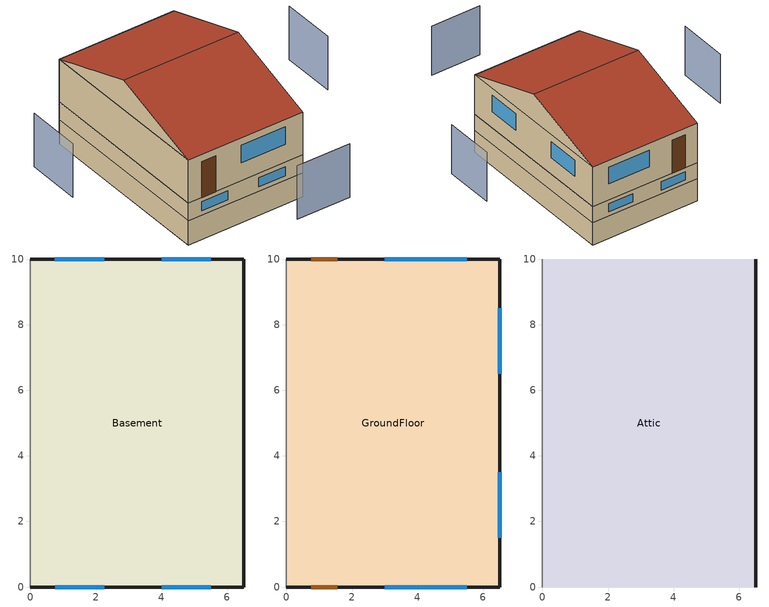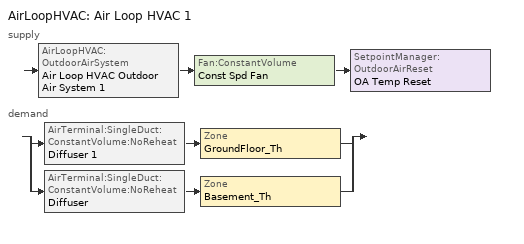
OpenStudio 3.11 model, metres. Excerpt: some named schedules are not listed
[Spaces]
Basement
 floor foundation (SFD_BasementFloor): 6.5,10 6.5,0 0,0 0,10 z-1.35; 6.5,10 6.5,0 0,0 0,10 z0
 wall outside (Surface 10 c tbd): 6.5,0 6.5,10 z0:1
 wall outside (Surface 11 c tbd): 0,0 6.5,0 z0:1
 wall outside (Surface 22 c tbd): 6.5,10 0,10 z0:1
 wall adiabatic: 0,10 0,0 z-1.35:0; 0,10 0,0 z0:1
 wall foundation (SFD_new-construction_BasementWall): 0,0 6.5,0 6.5,10 0,10 z-1.35:0
 window: 0.75,0 2.25,0 / 4,0 5.5,0 / 2.25,10 0.75,10 z0.25:0.75; 5.5,10 4,10 z0.26:0.76
GroundFloor
 floor to Basement: 6.5,10 6.5,0 0,0 0,10 z1
 wall outside (Surface 3 c tbd): 6.5,10 0,10 z1:3.4
 wall outside (Surface 4 c tbd): 0,0 6.5,0 z1:3.4
 wall outside (Surface 5 c tbd): 6.5,0 6.5,10 z1:3.4
 wall adiabatic: 0,10 0,0 z1:3.4
 window: 3,0 5.5,0 / 6.5,1.5 6.5,3.5 / 6.5,6.5 6.5,8.5 / 5.5,10 3,10 z2:3
 door: 0.75,0 1.55,0 / 1.55,10 0.75,10 z1:3
Attic
 floor to GroundFloor: 6.5,10 6.5,0 0,0 0,10 z3.4
 wall outside: 6.5,5,5.05 6.5,0,3.4 6.5,10,3.4
 wall adiabatic: 0,5,5.05 0,10,3.4 0,0,3.4
 roof outside: 6.5,5,5.05 6.5,10,3.4 0,10,3.4 0,5,5.05; 0,5,5.05 0,0,3.4 6.5,0,3.4 6.5,5,5.05
shading: -4,3.5 -4,6.5 / 6.25,-4 3.25,-4 / 10.5,6.5 10.5,3.5 z1:4
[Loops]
AirLoopHVAC 'Air Loop HVAC 1'
 supply: AirLoopHVAC:OutdoorAirSystem 'Air Loop HVAC Outdoor Air System 1' > Fan:ConstantVolume 'Const Spd Fan' > SetpointManager:OutdoorAirReset 'OA Temp Reset'
 demand: split
  | AirTerminal:SingleDuct:ConstantVolume:NoReheat 'Diffuser 1' > Zone 'GroundFloor_Th'
  | AirTerminal:SingleDuct:ConstantVolume:NoReheat 'Diffuser' > Zone 'Basement_Th'
[Building]
Building 1: Default Construction Set=SFD_new-construction_ConstructionSet
[Site]
MONTREAL INTL A: Latitude {deg}=45.47; Longitude {deg}=-73.74; Time Zone {hr}=-5; Elevation {m}=36
[ClimateZones]
Climate Zone Institution Name 1=ASHRAE; Climate Zone Document Name 1=ANSI/ASHRAE Standard 169; Climate Zone Document Year 1=2006; Climate Zone Institution Name 2=CEC; Climate Zone Document Name 2=California Climate Zone Descriptions; Climate Zone Document Year 2=1995
[SizingPeriod:DesignDay] Barometric Pressure {Pa}=100893; Rain Indicator=No; Snow Indicator=No; Day of Month=21; Daylight Saving Time Indicator=No; Humidity Condition Type=Wetbulb; Dry-Bulb Temperature Range Modifier Type=DefaultMultipliers
Name | Maximum Dry-Bulb Temperature {C} | Daily Dry-Bulb Temperature Range {deltaC} | Wind Speed {m/s} | Wind Direction {deg} | Sky Clearness | Month | Day Type | Wetbulb or DewPoint at Maximum Dry-Bulb {C} | Solar Model Indicator | ASHRAE Clear Sky Optical Depth for Beam Irradiance | ASHRAE Clear Sky Optical Depth for Diffuse Irradiance
Montreal-Trudeau Intl AP Ann Htg 99.6% Condns DB | -22.9 | 0 | 4.3 | 260 | 0 | 1 | WinterDesignDay | -22.9 | ASHRAEClearSky
Montreal-Trudeau Intl AP Ann Clg .4% Condns DB=>MWB | 30.3 | 8.8 | 5.4 | 230 |  | 7 | SummerDesignDay | 22.1 | ASHRAETau | 0.431 | 2.246
[WindowMaterial:Blind]
Window Material Blind 1: Slat Width {m}=0.025; Slat Separation {m}=0.01875; Front Side Slat Beam Solar Reflectance=0.5; Back Side Slat Beam Solar Reflectance=0.5; Front Side Slat Diffuse Solar Reflectance=0.5; Back Side Slat Diffuse Solar Reflectance=0.5; Slat Beam Visible Transmittance=0
[Construction]
SFD_Furnishing: Wood Furnishing
SFD_IntWall: Gypsum Board, Air Layer 1, Wood frame wall 2x4 uninsulated, Air Layer 1, Gypsum Board
SFD_BasementFloor: Heavy Concrete 150 mm
SFD_Roof: Shingles asphalt, Plywood
SFD_IntFloor: Wood Flooring, Plywood, Wood frame roof 2x10 uninsulated, Gypsum Board
SFD_IntCeiling: Gypsum Board, Wood frame roof 2x10 uninsulated, Plywood, Wood Flooring
SFD_new-construction_ExtWall: Cladding-vinyl, Air Layer 1, Plywood, Wood frame wall 2x4 insulated, Insulation 75 mm, Air Layer 1, Gypsum Board
SFD_new-construction_AtticFloor: Bulk insulation-cellulose 240 mm, Plywood, Wood frame roof 2x10 insulated, Gypsum Board
SFD_new-construction_CeilingToAttic: Gypsum Board, Wood frame roof 2x10 insulated, Plywood, Bulk insulation-cellulose 240 mm
SFD_new-construction_BasementWall: Heavy Concrete 200 mm, Insulation panel 80 mm, Gypsum Board
SFD_Window_new-construction: SFD_Window_new-construction
SFD_Door_new-construction: SFD_Door_new-construction
SFD_pre1945_BasementWallAboveGround: Plaster, Heavy Concrete 200 mm, Insulation panel 45 mm, Air Layer 1, Gypsum Board
Surface 10 c tbd: Plaster, Heavy Concrete 200 mm, Surface 10 m tbd, Air Layer 1, Gypsum Board
Surface 11 c tbd: Plaster, Heavy Concrete 200 mm, Surface 11 m tbd, Air Layer 1, Gypsum Board
Surface 22 c tbd: Plaster, Heavy Concrete 200 mm, Surface 22 m tbd, Air Layer 1, Gypsum Board
Surface 3 c tbd: Cladding-vinyl, Air Layer 1, Plywood, Wood frame wall 2x4 insulated, Surface 3 m tbd, Air Layer 1, Gypsum Board
Surface 4 c tbd: Cladding-vinyl, Air Layer 1, Plywood, Wood frame wall 2x4 insulated, Surface 4 m tbd, Air Layer 1, Gypsum Board
Surface 5 c tbd: Cladding-vinyl, Air Layer 1, Plywood, Wood frame wall 2x4 insulated, Surface 5 m tbd, Air Layer 1, Gypsum Board
[Material]
Name | Roughness | Thickness {m} | Conductivity {W/m-K} | Density {kg/m3} | Specific Heat {J/kg-K} | Solar Absorptance | Visible Absorptance | Thermal Absorptance
Wood Furnishing | Smooth | 0.075 | 0.12 | 540 | 1210 | 0.5 | 0.5
Gypsum Board | Smooth | 0.0127 | 0.16 | 800 | 1090 | 0.3 | 0.5
Wood frame wall 2x4 uninsulated | Smooth | 0.089 | 0.409 | 154.65 | 1626.3
Heavy Concrete 150 mm | Smooth | 0.1524 | 1.95 | 2240 | 900 | 0.3 | 0.5
Heavy Concrete 200 mm | Smooth | 0.2032 | 1.95 | 2240 | 900 | 0.3 | 0.5
Wood frame roof 2x10 uninsulated | Smooth | 0.235 | 1.1557 | 80.994 | 1621.88
Cladding-vinyl | Smooth | 0.0095 | 0.086 | 200 | 1000 | 0.5 | 0.5
Plywood | Smooth | 0.0159 | 0.12 | 544 | 1210 | 0.5 | 0.5
Shingles asphalt | Smooth | 0.0032 | 0.04 | 1120 | 1260 | 0.5 | 0.5
Wood frame roof 2x10 insulated | Smooth | 0.235 | 0.16 | 96 | 1515
Plaster | Smooth | 0.005 | 0.071 | 1860 | 840 | 0.3 | 0.5
Wood Flooring | Smooth | 0.019 | 0.17 | 700 | 1630 | 0.5 | 0.2
Wood frame wall 2x4 insulated | Smooth | 0.089 | 0.073 | 165.2 | 1571.76
Insulation panel 80 mm | Smooth | 0.08 | 0.03 | 43 | 1210
Insulation 75 mm | Smooth | 0.0754 | 0.046 | 19 | 960
Bulk insulation-cellulose 240 mm | Smooth | 0.2395 | 0.046 | 20 | 1400
Insulation panel 45 mm | Smooth | 0.0431 | 0.03 | 43 | 1210
XPS 25mm | Rough | 0.0254 | 0.029 | 28 | 1450 | 0.7 |  | 0.9
Surface 10 m tbd | Smooth | 0.0408001 | 0.03 | 43 | 1210
Surface 11 m tbd; Surface 22 m tbd | Smooth | 0.0291878 | 0.03 | 43 | 1210
Surface 3 m tbd; Surface 4 m tbd | Smooth | 0.0618335 | 0.046 | 19 | 960
Surface 5 m tbd | Smooth | 0.0620141 | 0.046 | 19 | 960
[Material:AirGap]
Air Layer 1: Thermal Resistance {m2-K/W}=0.15
[DefaultConstructionSet] Interior Partition Construction=SFD_IntWall; Adiabatic Surface Construction=SFD_new-construction_ExtWall
Name | Default Exterior Surface Constructions | Default Interior Surface Constructions | Default Ground Contact Surface Constructions | Default Exterior SubSurface Constructions | Default Interior SubSurface Constructions
SFD_new-construction_ConstructionSet-Attic | Default Surface Constructions 28 | Default Surface Constructions 29 | Default Surface Constructions 30 | Default Sub Surface Constructions 19 | Default Sub Surface Constructions 20
SFD_new-construction_ConstructionSet-Basement | Default Surface Constructions 70 | Default Surface Constructions 71 | Default Surface Constructions 72 | Default Sub Surface Constructions 46 | Default Sub Surface Constructions 28
SFD_new-construction_ConstructionSet | Default Surface Constructions 16 | Default Surface Constructions 17 | Default Surface Constructions 18 | Default Sub Surface Constructions 11 | Default Sub Surface Constructions 12
[DefaultSurfaceConstructions]
Name | Floor Construction | Wall Construction | Roof Ceiling Construction
Default Surface Constructions 28; Default Surface Constructions 16 | SFD_BasementFloor | SFD_new-construction_ExtWall | SFD_Roof
Default Surface Constructions 29 | SFD_new-construction_AtticFloor | SFD_IntWall | SFD_new-construction_CeilingToAttic
Default Surface Constructions 30; Default Surface Constructions 72; Default Surface Constructions 18 | SFD_BasementFloor | SFD_new-construction_BasementWall
Default Surface Constructions 70 | SFD_BasementFloor | SFD_pre1945_BasementWallAboveGround | SFD_Roof
Default Surface Constructions 71 | SFD_IntFloor |  | SFD_IntCeiling
Default Surface Constructions 17 | SFD_IntFloor | SFD_IntWall | SFD_IntCeiling
[DefaultSubSurfaceConstructions]
Name | Fixed Window Construction | Operable Window Construction | Door Construction
Default Sub Surface Constructions 19; Default Sub Surface Constructions 46; Default Sub Surface Constructions 11 | SFD_Window_new-construction | SFD_Window_new-construction | SFD_Door_new-construction
Default Sub Surface Constructions 20; Default Sub Surface Constructions 28; Default Sub Surface Constructions 12
[WindowMaterial:SimpleGlazingSystem]
SFD_Window_new-construction: U-Factor {W/m2-K}=1.8; Solar Heat Gain Coefficient=0.6; Visible Transmittance=0.8
[Material:NoMass]
SFD_Door_new-construction: Roughness=Smooth; Thermal Resistance {m2-K/W}=1.11
[DesignSpecification:OutdoorAir]
SFD-OA-Quebec-code-2015: Outdoor Air Method=Sum; Outdoor Air Flow per Person {m3/s-person}=0; Outdoor Air Flow Rate {m3/s}=0.015
[ThermostatSetpoint:DualSetpoint] Heating Setpoint Temperature Schedule=Residential HtgSetpoint; Cooling Setpoint Temperature Schedule=Residential ClgSetpoint
Thermostat Setpoint Dual Setpoint 1; Thermostat Setpoint Dual Setpoint 2
[ShadingControl]
Shading Control 1: Shading Type=InteriorBlind; Shading Device Material=Window Material Blind 1; Multiple Surface Control Type=Sequential
[Space]
Name | Space Type | Thermal Zone
GroundFloor | SFD_MainFloors_SpaceType | GroundFloor_Th
Basement | SFD_Basement_SpaceType | Basement_Th
Attic | SFD_Attic_SpaceType | Attic_Th
[ThermalZone] Use Ideal Air Loads=No
Name | Thermostat
GroundFloor_Th | Thermostat Setpoint Dual Setpoint 1
Basement_Th | Thermostat Setpoint Dual Setpoint 2
Attic_Th
[Sizing:Zone] Zone Cooling Design Supply Air Temperature Input Method=SupplyAirTemperature; Zone Cooling Design Supply Air Temperature {C}=14; Zone Cooling Design Supply Air Temperature Difference {deltaC}=11.11; Zone Heating Design Supply Air Temperature Input Method=SupplyAirTemperature; Zone Heating Design Supply Air Temperature {C}=40; Zone Heating Design Supply Air Temperature Difference {deltaC}=11.11; Zone Cooling Design Supply Air Humidity Ratio {kg-H2O/kg-air}=0.0085; Zone Heating Design Supply Air Humidity Ratio {kg-H2O/kg-air}=0.008; Cooling Design Air Flow Method=DesignDay; Heating Design Air Flow Method=DesignDay; Account for Dedicated Outdoor Air System=No; Dedicated Outdoor Air System Control Strategy=NeutralSupplyAir; Dedicated Outdoor Air Low Setpoint Temperature for Design {C}=autosize; Dedicated Outdoor Air High Setpoint Temperature for Design {C}=autosize; Zone Load Sizing Method=Sensible Load Only No Latent Load; Zone Latent Cooling Design Supply Air Humidity Ratio Input Method=HumidityRatioDifference; Zone Cooling Design Supply Air Humidity Ratio Difference {kgWater/kgDryAir}=0.005; Zone Latent Heating Design Supply Air Humidity Ratio Input Method=HumidityRatioDifference; Zone Humidification Design Supply Air Humidity Ratio Difference {kgWater/kgDryAir}=0.005; Sizing Option=Coincident; Heating Coil Sizing Method=None; Maximum Heating Capacity To Cooling Load Sizing Ratio {W/W}=1
GroundFloor_Th; Basement_Th; Attic_Th
[Zone equipment]
GroundFloor_Th: Diffuser 1, Cycling PTAC DX Clg Elec Htg, Elec Baseboard, Sub Surface 7_WindandStackOpenArea, Sub Surface 3_WindandStackOpenArea, Sub Surface 6_WindandStackOpenArea, Sub Surface 10_WindandStackOpenArea
Basement_Th: Diffuser, Elec Baseboard 1
[SpaceType]
Name | Default Construction Set | Design Specification Outdoor Air Object
SFD_Basement_SpaceType | SFD_new-construction_ConstructionSet-Basement | SFD-OA-Quebec-code-2015
SFD_MainFloors_SpaceType |  | SFD-OA-Quebec-code-2015
SFD_Attic_SpaceType | SFD_new-construction_ConstructionSet-Attic
[InternalMass] Multiplier=1
Name | Internal Mass Definition | Space or SpaceType
Basement_InternalMassFurnishing | SFD_InternalMassFurnishing | SFD_Basement_SpaceType
Basement_IntWalls | SFD_IntWalls | SFD_Basement_SpaceType
MainFloors_InternalMassFurnishing | SFD_InternalMassFurnishing | SFD_MainFloors_SpaceType
MainFloors_IntWalls | SFD_IntWalls | SFD_MainFloors_SpaceType
[InternalMass:Definition]
Name | Construction | Design Level Calculation Method | Surface Area per Space Floor Area | Surface Area {m2}
SFD_InternalMassFurnishing | SFD_Furnishing | SurfaceArea/Area | 2
SFD_IntWalls | SFD_IntWall | SurfaceArea |  | 80
[People] People Definition=SFD_People; Number of People Schedule=Residential Occupancy; Activity Level Schedule=Residential Occupant Activity; Clothing Insulation Calculation Method=ClothingInsulationSchedule; Multiplier=0.5
Name | Space or SpaceType
Basement_People | SFD_Basement_SpaceType
MainFloors_People | SFD_MainFloors_SpaceType
[People:Definition]
SFD_People: Number of People Calculation Method=People; Number of People {people}=2.84; Fraction Radiant=0.3
[Lights] Lights Definition=SFD_InteriorLighting; Schedule=Interior Lighting Schedule; Fraction Replaceable=1; Multiplier=0.5
Name | Space or SpaceType
Basement_InteriorLighting | SFD_Basement_SpaceType
MainFloors_InteriorLighting | SFD_MainFloors_SpaceType
[Lights:Definition]
SFD_InteriorLighting: Design Level Calculation Method=LightingLevel; Lighting Level {W}=301.7; Fraction Radiant=0.4; Fraction Visible=0.2
[ElectricEquipment] Multiplier=0.5
Name | Electric Equipment Definition | Space or SpaceType | Schedule
Basement_Dishwasher | SFD_Dishwasher | SFD_Basement_SpaceType | Dishwasher Schedule
Basement_Dryer | SFD_Dryer | SFD_Basement_SpaceType | Dryer Schedule
Basement_Freezer | SFD_Freezer | SFD_Basement_SpaceType | Freezer Schedule
Basement_WashingMachine | SFD_WashingMachine | SFD_Basement_SpaceType | Washer Schedule
Basement_OtherEquipment | SFD_OtherEquipment | SFD_Basement_SpaceType | Other Electric Charges Schedule
Basement_StoveTopOven | SFD_StoveTopOven | SFD_Basement_SpaceType | Stovetop Schedule
Basement_HWElectricConsumption | SFD_HWElectricConsumption | SFD_Basement_SpaceType | Hot Water Tank Electric Load Schedule
Basement_Refrigerator | SFD_Refrigerator | SFD_Basement_SpaceType | Fridge Schedule
MainFloors_Dryer | SFD_Dryer | SFD_MainFloors_SpaceType | Dryer Schedule
MainFloors_StoveTopOven | SFD_StoveTopOven | SFD_MainFloors_SpaceType | Stovetop Schedule
MainFloors_HWElectricConsumption | SFD_HWElectricConsumption | SFD_MainFloors_SpaceType | Hot Water Tank Electric Load Schedule
MainFloors_OtherEquipment | SFD_OtherEquipment | SFD_MainFloors_SpaceType | Other Electric Charges Schedule
MainFloors_Refrigerator | SFD_Refrigerator | SFD_MainFloors_SpaceType | Fridge Schedule
MainFloors_WashingMachine | SFD_WashingMachine | SFD_MainFloors_SpaceType | Washer Schedule
MainFloors_Dishwasher | SFD_Dishwasher | SFD_MainFloors_SpaceType | Dishwasher Schedule
MainFloors_Freezer | SFD_Freezer | SFD_MainFloors_SpaceType | Freezer Schedule
[ElectricEquipment:Definition] Design Level Calculation Method=EquipmentLevel
Name | Design Level {W} | Fraction Radiant | Fraction Lost | Fraction Latent
SFD_Dishwasher | 118.5 | 0.2
SFD_Dryer | 619.1 | 0.2 | 0.8
SFD_Freezer | 53.4 | 0.2
SFD_WashingMachine | 59.9 | 0.2
SFD_OtherEquipment | 1847.3 | 0.2 |  | 0
SFD_StoveTopOven | 473.8 | 0.2
SFD_HWElectricConsumption | 1184.1 |  | 0.99
SFD_Refrigerator | 160.3 | 0.2
[SpaceInfiltration:DesignFlowRate] Density Basis=Outdoor
Name | Space or SpaceType | Design Flow Rate Calculation Method | Flow per Exterior Surface Area {m3/s-m2} | Air Changes per Hour {1/hr} | Constant Term Coefficient | Temperature Term Coefficient | Velocity Term Coefficient | Velocity Squared Term Coefficient | Design Flow Rate {m3/s}
Attic Ventilation | SFD_Attic_SpaceType | AirChanges/Hour | 0 | 3 | 0.606 | 0.03636 | 0.1177 | 0
Air exhaust-intake compensation | SFD_MainFloors_SpaceType | Flow/Space |  |  |  |  |  |  | 0.002
[Exterior:Lights:Definition]
SFD_ExteriorLights: Design Level {W}=38.5
[Exterior:Lights]
Exterior Lights 1: Exterior Lights Definition=SFD_ExteriorLights; Schedule=Exterior Lighting Schedule
[ZoneHVAC:Baseboard:Convective:Electric] Availability Schedule=Always On Discrete hvac_library; Nominal Capacity {W}=autosize; Efficiency=1
Elec Baseboard; Elec Baseboard 1
[ZoneHVAC:PackagedTerminalAirConditioner]
Cycling PTAC DX Clg Elec Htg: Availability Schedule=Always On Discrete hvac_library; Supply Air Flow Rate During Cooling Operation {m3/s}=Autosize; Supply Air Flow Rate During Heating Operation {m3/s}=Autosize; Supply Air Flow Rate When No Cooling or Heating is Needed {m3/s}=Autosize; No Load Supply Air Flow Rate Control Set To Low Speed=Yes; Outdoor Air Flow Rate During Cooling Operation {m3/s}=0; Outdoor Air Flow Rate During Heating Operation {m3/s}=0; Outdoor Air Flow Rate When No Cooling or Heating is Needed {m3/s}=0; Supply Air Fan=Cycling Elec PTAC Fan; Heating Coil=Cycling PTAC Elec Htg Coil; Cooling Coil=Cycling Elec PTAC 1 Spd DX Clg Coil; Fan Placement=DrawThrough; Supply Air Fan Operating Mode Schedule=Cycling PTAC Fan Mode Always Zero
[Fan:OnOff]
Cycling Elec PTAC Fan: Availability Schedule=Always On Discrete hvac_library; Fan Total Efficiency=0.6; Pressure Rise {Pa}=250; Maximum Flow Rate {m3/s}=autosize; Motor Efficiency=0.8; Motor In Airstream Fraction=1; Fan Power Ratio Function of Speed Ratio Curve=Fan On Off Power Curve 15; Fan Efficiency Ratio Function of Speed Ratio Curve=Fan On Off Efficiency Curve 15
[Coil:Heating:Electric]
Cycling PTAC Elec Htg Coil: Availability Schedule=Always On Discrete hvac_library; Nominal Capacity {W}=0
[Coil:Cooling:DX:SingleSpeed]
Cycling Elec PTAC 1 Spd DX Clg Coil: Availability Schedule=Always On Discrete hvac_library; Rated Total Cooling Capacity {W}=autosize; Rated Sensible Heat Ratio=autosize; Rated COP {W/W}=2.5; Rated Air Flow Rate {m3/s}=autosize; Rated Evaporator Fan Power Per Volume Flow Rate 2017 {W/(m3/s)}=773.3; Rated Evaporator Fan Power Per Volume Flow Rate 2023 {W/(m3/s)}=934.4; Total Cooling Capacity Function of Temperature Curve=Curve Biquadratic 29; Total Cooling Capacity Function of Flow Fraction Curve=Curve Quadratic 35; Energy Input Ratio Function of Temperature Curve=Curve Biquadratic 30; Energy Input Ratio Function of Flow Fraction Curve=Curve Quadratic 36; Part Load Fraction Correlation Curve=Curve Quadratic 37; Minimum Outdoor Dry-Bulb Temperature for Compressor Operation {C}=-25; Nominal Time for Condensate Removal to Begin {s}=0; Ratio of Initial Moisture Evaporation Rate and Steady State Latent Capacity=0; Maximum Cycling Rate {cycles/hr}=0; Latent Capacity Time Constant {s}=0; Condenser Type=AirCooled; Evaporative Condenser Effectiveness=0; Evaporative Condenser Air Flow Rate {m3/s}=Autosize; Evaporative Condenser Pump Rated Power Consumption {W}=Autosize; Crankcase Heater Capacity {W}=0; Maximum Outdoor Dry-Bulb Temperature for Crankcase Heater Operation {C}=0; Basin Heater Capacity {W/K}=0; Basin Heater Setpoint Temperature {C}=10
[SpaceInfiltration:EffectiveLeakageArea]
SFD_ELA_new-construction: Space or SpaceType=SFD_MainFloors_SpaceType; Effective Air Leakage Area {cm2}=109.544; Stack Coefficient=0.000145; Wind Coefficient=0.000174
[AirLoopHVAC]
Air Loop HVAC 1: Availability Schedule=Always On Discrete; Design Supply Air Flow Rate {m3/s}=autosize; Design Return Air Flow Fraction of Supply Air Flow=1
[Sizing:System]
Air Loop HVAC 1: Type of Load to Size On=VentilationRequirement; Central Heating Maximum System Air Flow Ratio=0.3; Preheat Design Temperature {C}=18; Preheat Design Humidity Ratio {kg-H2O/kg-Air}=0.008; Precool Design Temperature {C}=14; Precool Design Humidity Ratio {kg-H2O/kg-Air}=0.008; Central Cooling Design Supply Air Temperature {C}=14; Central Heating Design Supply Air Temperature {C}=18; 100% Outdoor Air in Cooling=Yes; 100% Outdoor Air in Heating=Yes; Central Cooling Design Supply Air Humidity Ratio {kg-H2O/kg-Air}=0.0085; Zone Maximum Outdoor Air Fraction=1; Cooling Supply Air Flow Rate Per Floor Area {m3/s-m2}=0.00996765; Cooling Fraction of Autosized Cooling Supply Air Flow Rate=1; Cooling Supply Air Flow Rate Per Unit Cooling Capacity {m3/s-W}=3.94755e-05; Heating Supply Air Flow Rate Per Floor Area {m3/s-m2}=0.00996765; Heating Fraction of Autosized Heating Supply Air Flow Rate=1; Heating Fraction of Autosized Cooling Supply Air Flow Rate=1; Heating Supply Air Flow Rate Per Unit Heating Capacity {m3/s-W}=3.15882e-05; Cooling Design Capacity Method=CoolingDesignCapacity; Cooling Design Capacity {W}=autosize; Cooling Design Capacity Per Floor Area {W/m2}=234.7; Fraction of Autosized Cooling Design Capacity=1; Heating Design Capacity Method=HeatingDesignCapacity; Heating Design Capacity {W}=autosize; Heating Design Capacity Per Floor Area {W/m2}=157; Fraction of Autosized Heating Design Capacity=1; Central Cooling Capacity Control Method=OnOff; Occupant Diversity=autosize; Heating Coil Sizing Method=None; Maximum Heating Capacity To Cooling Capacity Sizing Ratio {W/W}=1
[AirLoopHVAC:OutdoorAirSystem]
Air Loop HVAC Outdoor Air System 1: Controller=Controller Outdoor Air 1
[Controller:OutdoorAir]
Controller Outdoor Air 1: Minimum Outdoor Air Flow Rate {m3/s}=Autosize; Maximum Outdoor Air Flow Rate {m3/s}=Autosize; Economizer Control Type=NoEconomizer; Economizer Control Action Type=ModulateFlow; Economizer Maximum Limit Dry-Bulb Temperature {C}=28; Economizer Maximum Limit Enthalpy {J/kg}=64000; Economizer Minimum Limit Dry-Bulb Temperature {C}=-100; Lockout Type=NoLockout; Minimum Limit Type=FixedMinimum; Controller Mechanical Ventilation=Controller Mechanical Ventilation 4; High Humidity Control=No; High Humidity Outdoor Air Flow Ratio=1; Control High Indoor Humidity Based on Outdoor Humidity Ratio=Yes; Heat Recovery Bypass Control Type=BypassWhenWithinEconomizerLimits; Economizer Operation Staging=InterlockedWithMechanicalCooling
[Controller:MechanicalVentilation]
Controller Mechanical Ventilation 4: Availability Schedule=Always On Discrete 2
[AirTerminal:SingleDuct:ConstantVolume:NoReheat] Availability Schedule=Always On Discrete hvac_library; Maximum Air Flow Rate {m3/s}=AutoSize
Diffuser; Diffuser 1
[Fan:ConstantVolume]
Const Spd Fan: Availability Schedule=Always On Discrete hvac_library; Maximum Flow Rate {m3/s}=AutoSize
[HeatExchanger:AirToAir:SensibleAndLatent]
Air-to-Air Plate HX: Availability Schedule=Always On Discrete hvac_library; Nominal Supply Air Flow Rate {m3/s}=autosize; Sensible Effectiveness at 100% Heating Air Flow=0.54; Latent Effectiveness at 100% Heating Air Flow=0; Sensible Effectiveness at 100% Cooling Air Flow=0.54; Latent Effectiveness at 100% Cooling Air Flow=0; Nominal Electric Power {W}=0; Supply Air Outlet Temperature Control=Yes; Heat Exchanger Type=Plate; Frost Control Type=None; Threshold Temperature {C}=1.7; Economizer Lockout=Yes
[SetpointManager:OutdoorAirReset]
OA Temp Reset: Control Variable=Temperature; Setpoint at Outdoor Low Temperature {C}=18; Outdoor Low Temperature {C}=15; Setpoint at Outdoor High Temperature {C}=14; Outdoor High Temperature {C}=24
[ZoneVentilation:WindandStackOpenArea] Opening Area Fraction Schedule=SFD Window Opening Fraction; Opening Effectiveness=autocalculate; Height Difference {m}=0.25; Discharge Coefficient for Opening=autocalculate; Minimum Indoor Temperature {C}=21; Maximum Indoor Temperature {C}=40; Delta Temperature {deltaC}=-100; Minimum Outdoor Temperature {C}=21; Maximum Outdoor Temperature {C}=24; Maximum Wind Speed {m/s}=10
Name | Opening Area {m2} | Effective Angle {deg}
Sub Surface 7_WindandStackOpenArea; Sub Surface 6_WindandStackOpenArea | 2 | 90
Sub Surface 3_WindandStackOpenArea | 2.5 | 180
Sub Surface 10_WindandStackOpenArea | 2.5 | 0
[Foundation:Kiva:Settings]
Soil Conductivity {W/m-K}=1.9; Soil Density {kg/m3}=1920; Soil Specific Heat {J/kg-K}=1425; Ground Solar Absorptivity=0.4; Ground Thermal Absorptivity=0.9; Ground Surface Roughness {m}=0.03; Deep-Ground Boundary Condition=GroundWater; Deep-Ground Depth {m}=10
[Foundation:Kiva] Interior Horizontal Insulation Material=XPS 25mm; Interior Horizontal Insulation Width {m}=0.6
KIVA Foundation Floor Surface 8; KIVA Foundation Floor Surface 21
[SurfaceProperty:ExposedFoundationPerimeter] Exposed Perimeter Calculation Method=TotalExposedPerimeter; Total Exposed Perimeter {m}=23
Surface 8; Surface 21
[Schedule:Constant] Value=1
Always On Discrete; Always On Discrete hvac_library; Always On Discrete 2
[Schedule:Ruleset]
Residential Occupancy: Default Day Schedule=Schedule Day 27
Residential Occupant Activity: Default Day Schedule=Large Office Activity Default Schedule; Summer Design Day Schedule=Large Office Activity Summer Design Day; Winter Design Day Schedule=Large Office Activity Winter Design Day
Residential HtgSetpoint: Default Day Schedule=Schedule Day 25
Residential ClgSetpoint: Default Day Schedule=Schedule Day 26
Cycling PTAC Fan Mode Always Zero: Default Day Schedule=Cycling PTAC Fan Mode Sch Default
SFD Window Opening Fraction: Default Day Schedule=Schedule Day 40
[Schedule:Day]
Schedule Day 27: No, 8, 0, 1, 13, 0, 0.82, 14, 0, 0.77, 16, 0, 0.74, 17, 0, 0.8, 18, 0, 0.95, 19, 0, 1, 20, 0, 0.98, 21, 0, 0.94, 24, 0, 1
Schedule Day 28: No, 8, 0, 1, 9, 0, 0.89, 13, 0, 0.95, 14, 0, 0.89, 16, 0, 0.83, 17, 0, 0.85, 18, 0, 0.95, 19, 0, 1, 20, 0, 0.98, 21, 0, 0.94, 24, 0, 1
Large Office Activity Default Schedule: No, 7, 0, 70, 23, 0, 130, 24, 0, 70
Large Office Activity Summer Design Day; Large Office Activity Winter Design Day: No, 24, 0, 150
Schedule Day 25: No, 8, 0, 18, 21, 0, 21, 24, 0, 18
Schedule Day 26: No, 24, 0, 25
Cycling PTAC Fan Mode Sch Default: No, 24, 0, 0
Schedule Day 40: No, 24, 0, 0.3
[Schedule:Rule]
Schedule Rule 3: Schedule Ruleset=Residential Occupancy; Rule Order=0; Day Schedule=Schedule Day 28; Apply Sunday=Yes; Apply Saturday=Yes
[Curve:Exponent]
Fan On Off Power Curve 15: Coefficient1 Constant=1; Coefficient2 Constant=0; Coefficient3 Constant=0; Minimum Value of x=0; Maximum Value of x=1
[Curve:Cubic]
Fan On Off Efficiency Curve 15: Coefficient1 Constant=1; Coefficient2 x=0; Coefficient3 x**2=0; Coefficient4 x**3=0; Minimum Value of x=0; Maximum Value of x=1
[Curve:Biquadratic] Minimum Value of x=17; Maximum Value of x=22; Minimum Value of y=13; Maximum Value of y=46
Name | Coefficient1 Constant | Coefficient2 x | Coefficient3 x**2 | Coefficient4 y | Coefficient5 y**2 | Coefficient6 x*y
Curve Biquadratic 29 | 0.942588 | 0.00954335 | 0.00068377 | -0.0110427 | 5.249e-06 | -9.72e-06
Curve Biquadratic 30 | 0.342414 | 0.034885 | -0.0006237 | 0.00497722 | 0.000437951 | -0.000728028
[Curve:Quadratic]
Name | Coefficient1 Constant | Coefficient2 x | Coefficient3 x**2 | Minimum Value of x | Maximum Value of x
Curve Quadratic 35 | 0.8 | 0.2 | 0 | 0.5 | 1.5
Curve Quadratic 36 | 1.1552 | -0.1808 | 0.0256 | 0.5 | 1.5
Curve Quadratic 37 | 0.85 | 0.15 | 0 | 0 | 1
